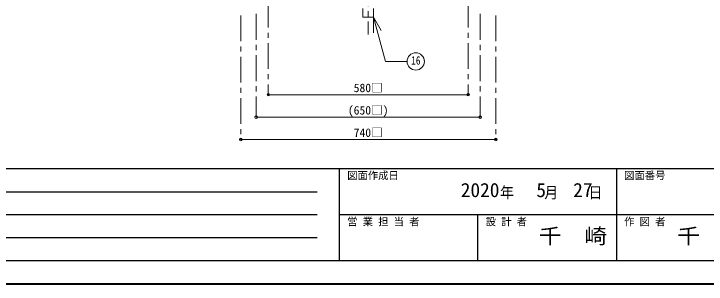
# Model space of a CAD drawing. Units: millimetres at full size, sheet at 1:15; details may follow other scales. Extents: x -3184 to 2891, y -2037 to 2178.
# Drawn here: x -1175 to 834, y -2037 to -1252 of the extents above; entities that cross this region are included whole.
import ezdxf
from ezdxf.enums import TextEntityAlignment as Align

# ---------------------------------------------------------------- set-up
doc = ezdxf.new("R2010")
doc.units = ezdxf.units.MM
doc.header["$LTSCALE"] = 15
doc.header["$PDMODE"] = 32
doc.header["$PDSIZE"] = 7.5
doc.linetypes.add('CHAIN1', pattern=[8, 5, -1, 1, -1])
doc.layers.add('0-0', color=7, linetype='Continuous', lineweight=18)
doc.styles.add('ＭＳ ゴシック', font='')
doc.styles.get('ＭＳ ゴシック').set_extended_font_data('MS Gothic')

msp = doc.modelspace()

# ---------------------------------------------------------------- linework, layer by layer
at = {"layer": '0-0', "color": 4, "linetype": 'CHAIN1', "lineweight": 9}
for p, q in [((-146.7, 45.37), (-146.7, -1312.13)), ((-436.7, -1217.13), (-436.7, -1487.13)), ((143.3, -1217.13), (143.3, -1487.13)), ((-516.7, -1257.13), (-516.7, -1617.13)), ((-471.7, -1252.63), (-471.7, -1552.13)), ((178.3, -1252.63), (178.3, -1552.13)), ((223.3, -1257.13), (223.3, -1617.13))]:
    msp.add_line(p, q, dxfattribs=at)
at = {"layer": '0-0'}
for p, q in [((-162.2, -1237.13), (-162.2, -1262.13)), ((-131.2, -1237.13), (-131.2, -1262.13)), ((-131.2, -1262.13), (-162.2, -1262.13)), ((-131.21, -1262.11), (-131.21, -1307.11)), ((-131.21, -1262.11), (-108.71, -1301.09)), ((-131.21, -1262.11), (-96.8, -1390.54)), ((-33.82, -1390.54), (-96.8, -1390.54))]:
    msp.add_line(p, q, dxfattribs=at)
at = {"layer": '0-0', "color": 4, "lineweight": 9}
for p, q in [((-436.7, -1487.13), (143.3, -1487.13)), ((-471.7, -1552.13), (178.3, -1552.13)), ((-516.7, -1617.13), (223.3, -1617.13))]:
    msp.add_line(p, q, dxfattribs=at)
at = {"layer": '0-0', "color": 6, "lineweight": 25}
for p, q in [((-3116.7, -1701.77), (2823.3, -1701.77)), ((-230.27, -1969.63), (-230.27, -1701.77)), ((573.3, -1701.77), (573.3, -1969.63)), ((-1687.42, -1768.74), (-294.56, -1768.74)), ((-294.56, -1835.7), (-1687.42, -1835.7)), ((2823.3, -1835.7), (-230.27, -1835.7)), ((171.51, -1969.63), (171.51, -1835.7)), ((-294.56, -1902.67), (-1687.42, -1902.67)), ((2823.3, -1969.63), (-3116.7, -1969.63))]:
    msp.add_line(p, q, dxfattribs=at)
at = {"layer": '0-0', "color": 1, "lineweight": 40}
msp.add_line((2890.8, -2037.13), (-3184.2, -2037.13), dxfattribs=at)
at = {"layer": '0-0'}
msp.add_circle((-8.82, -1390.54), 25, dxfattribs=at)
at = {"layer": '0-0', "color": 1}
for p in [(-436.7, -1487.13), (143.3, -1487.13), (-471.7, -1552.13), (178.3, -1552.13), (-516.7, -1617.13), (223.3, -1617.13)]:
    msp.add_point(p, dxfattribs=at)

# ---------------------------------------------------------------- texts
at = {"layer": '0-0', "style": 'ＭＳ ゴシック'}
for s, height, width, p in [('16', 24.74, 0.8, (-21.94, -1407.41)), ('千\u3000崎', 43.99, 1.1, (348.3, -1932.67)), ('千\u3000崎', 43.99, 1.1, (750.08, -1932.67))]:
    msp.add_text(s, height=height, dxfattribs=dict(at, width=width)).set_placement(p, align=Align.BOTTOM_LEFT)
for s, height, p in [('580□', 24.74, (-188.89, -1487.13)), ('(650□)', 24.74, (-205.76, -1552.13)), ('740□', 24.74, (-188.89, -1617.13)), ('図面作成日', 21.99, (-207.77, -1739.27)), ('図面番号', 21.99, (595.8, -1739.27)), ('2020', 41.24, (121.8, -1796.86)), ('5', 41.24, (341.17, -1796.86)), ('27', 41.24, (448.05, -1796.86)), ('営 業 担 当 者', 21.99, (-207.77, -1873.2)), ('設 計 者', 21.99, (194.01, -1873.2)), ('作 図 者', 21.99, (595.8, -1873.2))]:
    msp.add_text(s, height=height, dxfattribs=at).set_placement(p, align=Align.BOTTOM_LEFT)
at = {"layer": '0-0', "insert": (235.8, -1791.24), "char_height": 32.99, "attachment_point": 7, "style": 'ＭＳ ゴシック'}
msp.add_mtext('\\T1.27;\\W0.9;年\\~\\~\\~月\\~\\~\\~日', dxfattribs=at)

doc.saveas('drawing.dxf')
